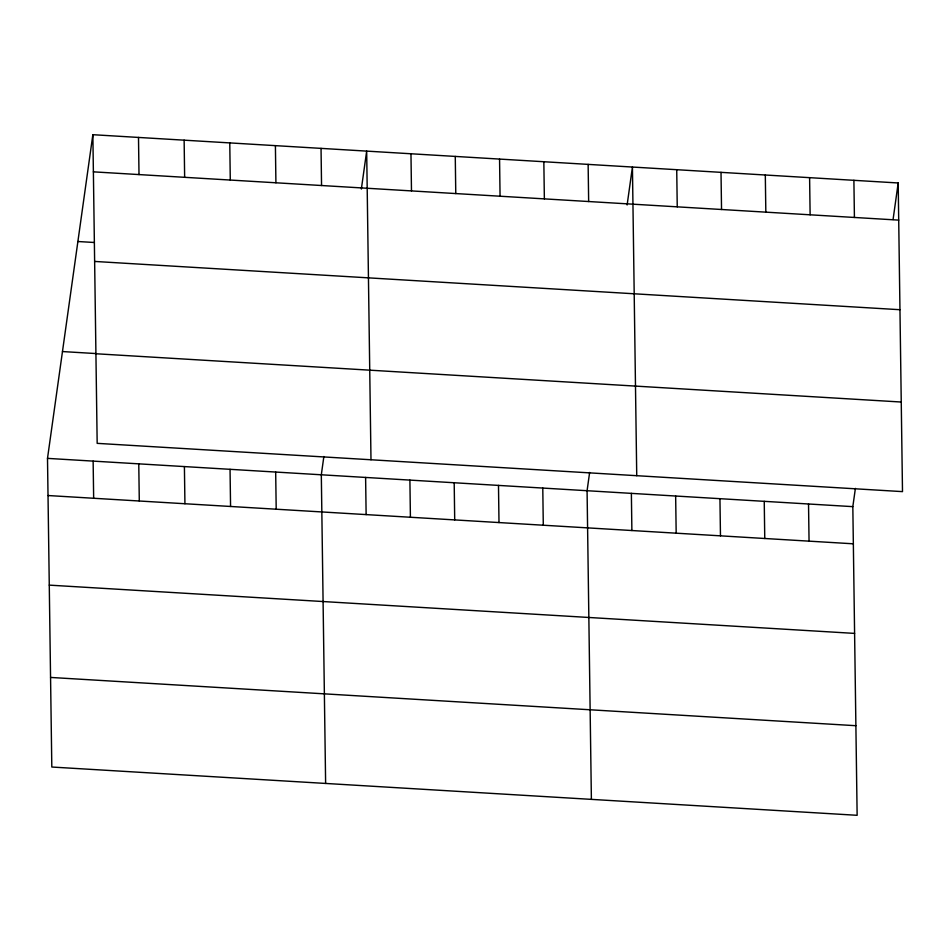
<?xml version="1.0" encoding="UTF-8"?>
<svg xmlns="http://www.w3.org/2000/svg" width="950" height="950" viewBox="0 0 950 950"><rect width="100%" height="100%" fill="white"/><g stroke="black" fill="none" stroke-linecap="round" stroke-linejoin="round"><path stroke-width="1.43" d="M855.392 488.383L852.827 506.647L857.137 815.302L51.811 767.03L47.5 458.375L92.862 134.698L898.189 182.97L902.5 491.625L97.173 443.353L92.862 134.698M323.867 456.522L321.314 474.786L325.624 783.441M361.356 189.062L366.676 151.109L370.987 459.764M589.629 472.447L587.076 490.723L591.387 799.377M627.119 204.986L632.427 167.034L636.738 475.689M893.071 219.509L898.189 182.97M93.373 171.843L898.712 220.115M77.888 241.514L94.086 242.476M94.632 261.44L899.959 309.712M62.474 351.559L96.33 353.59M95.914 353.756L901.253 402.028M47.5 458.375L852.827 506.647M48.022 495.532L853.349 543.804M49.269 585.129L854.596 633.401M50.564 677.433L855.891 725.705M853.896 180.31L854.418 217.467M809.602 177.662L810.124 214.807M808.533 503.999L809.056 541.144M765.308 175.002L765.831 212.159M764.239 501.339L764.762 538.496M721.014 172.354L721.537 209.499M719.946 498.691L720.468 535.836M676.721 169.694L677.243 206.839M675.652 496.031L676.174 533.176M631.37 493.371L631.881 530.528M588.133 164.386L588.656 201.531M543.839 161.726L544.362 198.882M542.783 488.062L543.293 525.219M499.558 159.078L500.068 196.223M498.489 485.414L498.999 522.559M455.264 156.417L455.774 193.574M454.195 482.754L454.706 519.911M410.97 153.769L411.481 190.914M409.901 480.106L410.412 517.251M365.608 477.446L366.13 514.591M321.041 148.378L321.551 185.523M275.405 145.635L275.916 182.792M275.678 472.055L276.201 509.2M229.769 142.904L230.28 180.049M230.042 469.324L230.565 506.469M184.134 140.161L184.644 177.317M184.407 466.581L184.929 503.738M138.498 137.429L139.009 174.586M138.771 463.849L139.294 500.994M93.136 461.118L93.658 498.263"/></g></svg>
